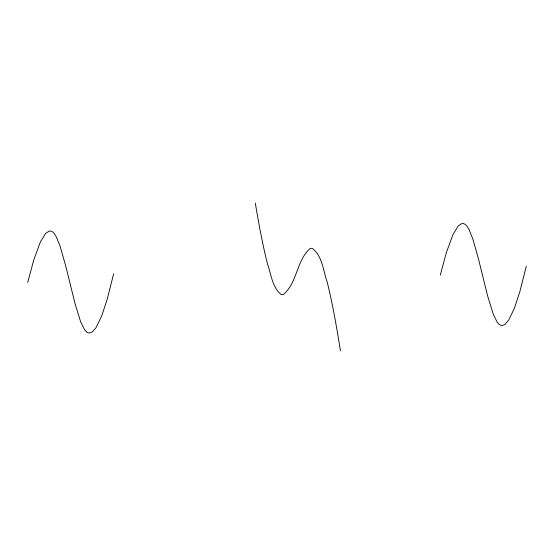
<?xml version="1.0" encoding="UTF-8"?>
<svg xmlns="http://www.w3.org/2000/svg" width="554" height="554" viewBox="0 0 554 554"><rect width="100%" height="100%" fill="white"/><g stroke="black" fill="none" stroke-linecap="round" stroke-linejoin="round"><path stroke-width="0.83" d="M113.667 273.738L107.13 299.534L101.707 315.932L96.029 327.691L92.172 332.005L90.24 332.899L88.315 332.85L86.396 331.791L84.506 329.644L80.655 321.805L75.019 303.55L65.767 266.162L60.157 246.392L56.342 236.904L54.403 233.74L52.678 231.96L50.933 231.094L49.174 231.094L45.657 233.428L40.421 241.904L33.746 260.02L27.7 282.457M526.3 266.204L519.763 292L514.341 308.398L508.662 320.157L504.805 324.478L502.873 325.364L500.948 325.316L499.029 324.256L497.139 322.116L493.289 314.27L487.652 296.016L478.4 258.635L472.791 238.857L468.975 229.377L467.036 226.205L465.312 224.425L463.566 223.56L461.807 223.56L458.29 225.893L453.054 234.37L446.379 252.486L440.333 274.923M255.311 203.103C258.732 223.491 262.402 243.864 267.506 263.905C271.162 274.209 272.159 287.512 281.28 294.638L283.239 294.631C297.408 283.094 296.335 260.38 310.171 248.483L312.124 248.261C322.483 255.74 323.176 270.906 327.234 282.187C332.816 304.845 336.777 327.864 340.461 350.897"/></g></svg>
